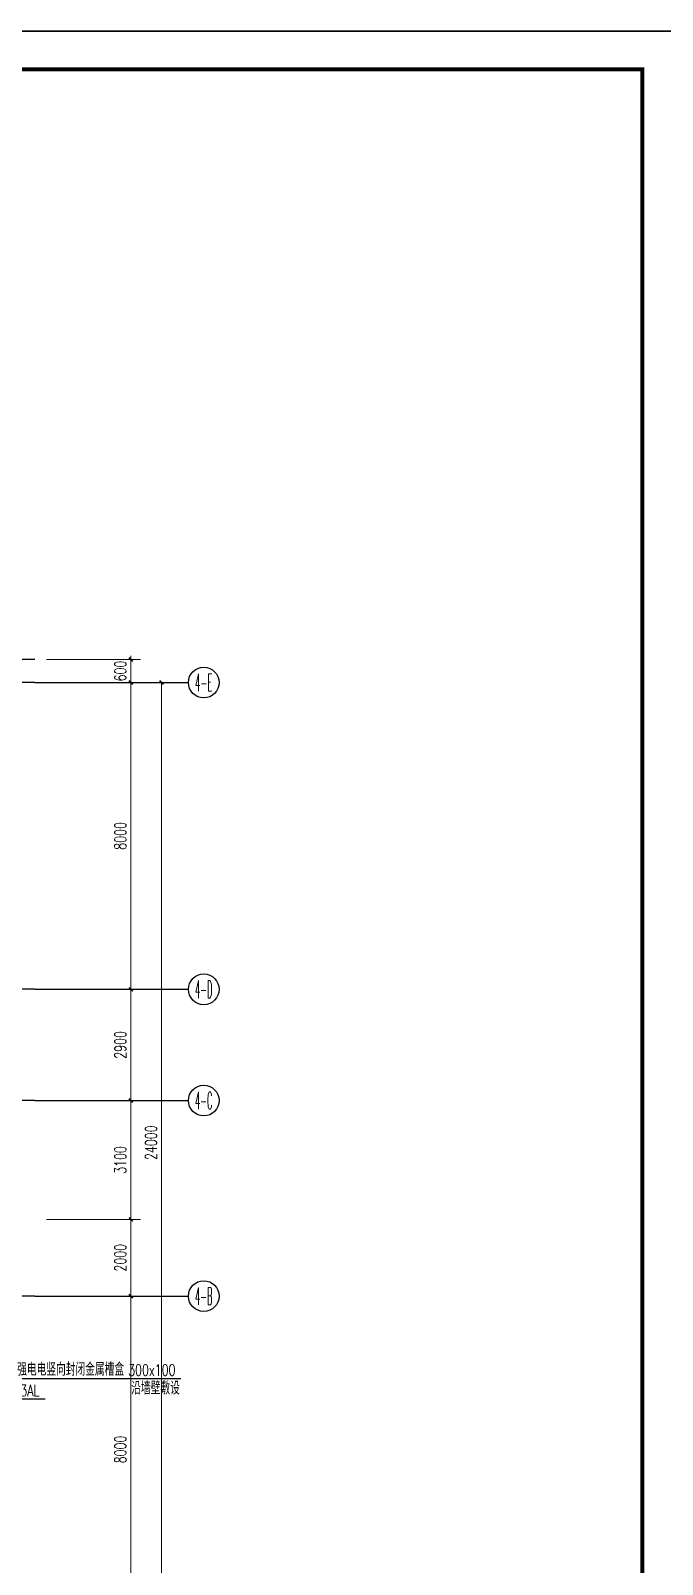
# Model space of a CAD drawing. Extents: x -124594 to 516503, y -3148 to 203159.
# Drawn here: x 232647 to 249110, y 95797 to 135789 of the extents above; entities that cross this region are included whole.
import ezdxf
from ezdxf.enums import TextEntityAlignment as Align

# ---------------------------------------------------------------- set-up
doc = ezdxf.new("R2010")
doc.units = 0
doc.header["$LTSCALE"] = 1000
doc.header["$MEASUREMENT"] = 0
doc.linetypes.add('DOTE', pattern=[2.42, 2, -0.2, 0.02, -0.2])
for name, color, linetype in [('AXIS', 3, 'Continuous'), ('AXIS_TEXT', 7, 'Continuous'), ('DIM-箱柜', 3, 'Continuous'), ('J-AXIS-轴线', 1, 'DOTE'), ('PUB_TITLE', 4, 'Continuous'), ('TEL_LEAD', 3, 'Continuous'), ('TWT_TITLE', 7, 'Continuous'), ('图签目录', 255, 'Continuous'), ('打印框线', 7, 'Continuous'), ('标准打印框线2025-06-19-05-44', 7, 'Continuous')]:
    doc.layers.add(name, color=color, linetype=linetype)
doc.layers.add('建筑底图', color=8, linetype='Continuous', lineweight=5)
doc.styles.add('_TCH_AXIS', font='COMPLEX', dxfattribs={"bigfont": 'GBCBIG'})
doc.styles.add('_TCH_DIM', font='SIMPLEX', dxfattribs={"bigfont": 'GBCBIG'})
doc.styles.add('_TCH_DIM_T3', font='SIMPLEX', dxfattribs={"width": 0.705882, "bigfont": 'GBCBIG'})
doc.styles.add('COMPLEX', font='COMPLEX')
doc.styles.get("Standard").update_dxf_attribs({"font": 'gbenor.shx', "bigfont": 'gbcbig.shx'})
doc.styles.add('宋体', font='宋体.ttf')
doc.dimstyles.new('_TCH_ARCH&&100', dxfattribs={"dimtxt": 297.5, "dimasz": 100, "dimexe": 250, "dimexo": 300, "dimgap": 126.25, "dimtad": 1, "dimdec": 0, "dimzin": 0, "dimdsep": 46, "dimtxsty": '_TCH_DIM_T3', "dimblk": 'ARCHTICK', "dimcen": 0.09, "dimclrt": 7, "dimazin": 2, "dimtfac": 1, "dimtdec": 0, "dimtix": 1, "dimtmove": 2, "dimatfit": 3, "dimfxl": 1, "dimtolj": 1, "dimtzin": 0, "dimarcsym": 0})

# ---------------------------------------------------------------- blocks, each defined once
blk = doc.blocks.new('_ArchTick')
at = {"color": 0, "linetype": 'ByBlock', "const_width": 0.4}
blk.add_lwpolyline([(-0.5, -0.5), (0.5, 0.5)], dxfattribs=at)
blk = doc.blocks.new('*D200')
at = {"layer": 'AXIS', "color": 0, "lineweight": -2, "transparency": 16777216}
for p, q in [((233058, 118791), (236308, 118791)), ((236058, 94791), (236058, 118791)), ((233058, 94791), (236308, 94791))]:
    blk.add_line(p, q, dxfattribs=at)
at = {"layer": 'Defpoints', "color": 0, "transparency": 16777216}
for p in [(232758, 118791), (236058, 118791), (232758, 94791)]:
    blk.add_point(p, dxfattribs=at)
at = {"layer": 'AXIS', "color": 0, "lineweight": -2, "transparency": 16777216, "xscale": 100, "yscale": 100, "zscale": 100}
for p, rotation in [((236058, 118791), 90), ((236058, 94791), 270)]:
    blk.add_blockref('_ArchTick', p, dxfattribs=dict(at, rotation=rotation))
at = {"layer": 'AXIS', "color": 7, "transparency": 16777216, "insert": (235783, 106791), "char_height": 297.5, "attachment_point": 5, "rotation": 90, "style": '_TCH_DIM_T3'}
blk.add_mtext('\\A1;24000', dxfattribs=at)
blk = doc.blocks.new('*D202')
at = {"layer": 'AXIS', "color": 0, "lineweight": -2, "transparency": 16777216}
for p, q in [((233058, 102791), (235508, 102791)), ((235258, 94791), (235258, 102791)), ((233058, 94791), (235508, 94791))]:
    blk.add_line(p, q, dxfattribs=at)
at = {"layer": 'Defpoints', "color": 0, "transparency": 16777216}
for p in [(232758, 102791), (235258, 102791), (232758, 94791)]:
    blk.add_point(p, dxfattribs=at)
at = {"layer": 'AXIS', "color": 0, "lineweight": -2, "transparency": 16777216, "xscale": 100, "yscale": 100, "zscale": 100}
for p, rotation in [((235258, 102791), 90), ((235258, 94791), 270)]:
    blk.add_blockref('_ArchTick', p, dxfattribs=dict(at, rotation=rotation))
at = {"layer": 'AXIS', "color": 7, "transparency": 16777216, "insert": (234983, 98791), "char_height": 297.5, "attachment_point": 5, "rotation": 90, "style": '_TCH_DIM_T3'}
blk.add_mtext('\\A1;8000', dxfattribs=at)
blk = doc.blocks.new('*D203')
at = {"layer": 'AXIS', "color": 0, "lineweight": -2, "transparency": 16777216}
for p, q in [((233058, 104791), (235508, 104791)), ((235258, 102791), (235258, 104791)), ((233058, 102791), (235508, 102791))]:
    blk.add_line(p, q, dxfattribs=at)
at = {"layer": 'Defpoints', "color": 0, "transparency": 16777216}
for p in [(232758, 104791), (235258, 104791), (232758, 102791)]:
    blk.add_point(p, dxfattribs=at)
at = {"layer": 'AXIS', "color": 0, "lineweight": -2, "transparency": 16777216, "xscale": 100, "yscale": 100, "zscale": 100}
for p, rotation in [((235258, 104791), 90), ((235258, 102791), 270)]:
    blk.add_blockref('_ArchTick', p, dxfattribs=dict(at, rotation=rotation))
at = {"layer": 'AXIS', "color": 7, "transparency": 16777216, "insert": (234983, 103791), "char_height": 297.5, "attachment_point": 5, "rotation": 90, "style": '_TCH_DIM_T3'}
blk.add_mtext('\\A1;2000', dxfattribs=at)
blk = doc.blocks.new('*D204')
at = {"layer": 'AXIS', "color": 0, "lineweight": -2, "transparency": 16777216}
for p, q in [((233058, 107891), (235508, 107891)), ((235258, 104791), (235258, 107891)), ((233058, 104791), (235508, 104791))]:
    blk.add_line(p, q, dxfattribs=at)
at = {"layer": 'Defpoints', "color": 0, "transparency": 16777216}
for p in [(232758, 107891), (235258, 107891), (232758, 104791)]:
    blk.add_point(p, dxfattribs=at)
at = {"layer": 'AXIS', "color": 0, "lineweight": -2, "transparency": 16777216, "xscale": 100, "yscale": 100, "zscale": 100}
for p, rotation in [((235258, 107891), 90), ((235258, 104791), 270)]:
    blk.add_blockref('_ArchTick', p, dxfattribs=dict(at, rotation=rotation))
at = {"layer": 'AXIS', "color": 7, "transparency": 16777216, "insert": (234983, 106341), "char_height": 297.5, "attachment_point": 5, "rotation": 90, "style": '_TCH_DIM_T3'}
blk.add_mtext('\\A1;3100', dxfattribs=at)
blk = doc.blocks.new('*D205')
at = {"layer": 'AXIS', "color": 0, "lineweight": -2, "transparency": 16777216}
for p, q in [((233058, 110791), (235508, 110791)), ((235258, 107891), (235258, 110791)), ((233058, 107891), (235508, 107891))]:
    blk.add_line(p, q, dxfattribs=at)
at = {"layer": 'Defpoints', "color": 0, "transparency": 16777216}
for p in [(232758, 110791), (235258, 110791), (232758, 107891)]:
    blk.add_point(p, dxfattribs=at)
at = {"layer": 'AXIS', "color": 0, "lineweight": -2, "transparency": 16777216, "xscale": 100, "yscale": 100, "zscale": 100}
for p, rotation in [((235258, 110791), 90), ((235258, 107891), 270)]:
    blk.add_blockref('_ArchTick', p, dxfattribs=dict(at, rotation=rotation))
at = {"layer": 'AXIS', "color": 7, "transparency": 16777216, "insert": (234983, 109341), "char_height": 297.5, "attachment_point": 5, "rotation": 90, "style": '_TCH_DIM_T3'}
blk.add_mtext('\\A1;2900', dxfattribs=at)
blk = doc.blocks.new('*D206')
at = {"layer": 'AXIS', "color": 0, "lineweight": -2, "transparency": 16777216}
for p, q in [((233058, 118791), (235508, 118791)), ((235258, 110791), (235258, 118791)), ((233058, 110791), (235508, 110791))]:
    blk.add_line(p, q, dxfattribs=at)
at = {"layer": 'Defpoints', "color": 0, "transparency": 16777216}
for p in [(232758, 118791), (235258, 118791), (232758, 110791)]:
    blk.add_point(p, dxfattribs=at)
at = {"layer": 'AXIS', "color": 0, "lineweight": -2, "transparency": 16777216, "xscale": 100, "yscale": 100, "zscale": 100}
for p, rotation in [((235258, 118791), 90), ((235258, 110791), 270)]:
    blk.add_blockref('_ArchTick', p, dxfattribs=dict(at, rotation=rotation))
at = {"layer": 'AXIS', "color": 7, "transparency": 16777216, "insert": (234983, 114791), "char_height": 297.5, "attachment_point": 5, "rotation": 90, "style": '_TCH_DIM_T3'}
blk.add_mtext('\\A1;8000', dxfattribs=at)
blk = doc.blocks.new('*D207')
at = {"layer": 'AXIS', "color": 0, "lineweight": -2, "transparency": 16777216}
for p, q in [((233058, 119391), (235508, 119391)), ((235258, 119391), (235258, 119491)), ((235258, 118791), (235258, 119391)), ((233058, 118791), (235508, 118791)), ((235258, 118791), (235258, 118691))]:
    blk.add_line(p, q, dxfattribs=at)
at = {"layer": 'Defpoints', "color": 0, "transparency": 16777216}
for p in [(232758, 119391), (235258, 119391), (232758, 118791)]:
    blk.add_point(p, dxfattribs=at)
at = {"layer": 'AXIS', "color": 0, "lineweight": -2, "transparency": 16777216, "xscale": 100, "yscale": 100, "zscale": 100}
for p, rotation in [((235258, 119391), 270), ((235258, 118791), 90)]:
    blk.add_blockref('_ArchTick', p, dxfattribs=dict(at, rotation=rotation))
at = {"layer": 'AXIS', "color": 7, "transparency": 16777216, "insert": (234983, 119091), "char_height": 297.5, "attachment_point": 5, "rotation": 90, "style": '_TCH_DIM_T3'}
blk.add_mtext('\\A1;600', dxfattribs=at)
blk = doc.blocks.new('_AXISO')
blk.add_circle((0, 0), 0.5)
at = {"layer": 'AXIS_TEXT', "style": 'COMPLEX', "width": 1.041667}
blk.add_attdef('A', text='', height=0.56, dxfattribs=at).set_placement((-0.25, -0.28), (0.25, -0.28), align=Align.FIT)
blk = doc.blocks.new('ztwj06_202506190545')
at = {"layer": 'TWT_TITLE', "const_width": 80}
blk.add_lwpolyline([(83100, 1000), (83100, 58400)], dxfattribs=at)
at = {"layer": '图签目录', "lineweight": 30, "width": 0.8, "flags": 104}
for tag, p in [('建设单位', (59500, 2466)), ('工程名称', (67500, 2492)), ('图纸名称', (75500, 2500))]:
    blk.add_attdef(tag, text='', height=300, dxfattribs=at).set_placement(p, align=Align.MIDDLE_CENTER)
at = {"layer": '图签目录', "style": '宋体', "width": 0.8}
for tag, p in [('图纸编号', (81808, 2513)), ('图纸时间', (73625, 1528)), ('设计号', (77500, 1500))]:
    blk.add_attdef(tag, text='', height=300, dxfattribs=at).set_placement(p, align=Align.MIDDLE)
for tag, p in [('65', (79497, 1364)), ('3', (81797, 1347))]:
    blk.add_attdef(tag, text='', height=300, dxfattribs=at).set_placement(p, align=Align.CENTER)
blk = doc.blocks.new('GWEEDA')
at = {"layer": 'AXIS', "color": 8}
for p, q in [((232758.3, 118790.8), (236758.3, 118790.8)), ((232758.3, 110790.8), (236758.3, 110790.8)), ((232758.3, 107890.8), (236758.3, 107890.8)), ((232758.3, 102790.8), (236758.3, 102790.8))]:
    blk.add_line(p, q, dxfattribs=at)
at = {"layer": 'J-AXIS-轴线', "color": 8}
for p, q in [((232758.3, 119390.8), (184258.3, 119390.8)), ((232758.3, 118790.8), (184258.3, 118790.8)), ((232758.3, 110790.8), (184258.3, 110790.8)), ((232758.3, 107890.8), (227758.3, 107890.8)), ((232758.3, 102790.8), (184258.3, 102790.8))]:
    blk.add_line(p, q, dxfattribs=at)
at = {"layer": 'AXIS', "color": 8}
ref = blk.add_blockref('_AXISO', (237158.3, 118790.8), dxfattribs=dict(at, xscale=800, yscale=800, zscale=800))
ref.add_attrib('A', '4-E', dxfattribs={"layer": 'AXIS_TEXT', "color": 8, "height": 452.55, "style": '_TCH_AXIS', "width": 0.333333}).set_placement((236932.1, 118564.5), (237384.6, 118564.5), align=Align.FIT)
ref = blk.add_blockref('_AXISO', (237158.3, 110790.8), dxfattribs=dict(at, xscale=800, yscale=800, zscale=800))
ref.add_attrib('A', '4-D', dxfattribs={"layer": 'AXIS_TEXT', "color": 8, "height": 452.55, "style": '_TCH_AXIS', "width": 0.328125}).set_placement((236932.1, 110564.5), (237384.6, 110564.5), align=Align.FIT)
ref = blk.add_blockref('_AXISO', (237158.3, 107890.8), dxfattribs=dict(at, xscale=800, yscale=800, zscale=800))
ref.add_attrib('A', '4-C', dxfattribs={"layer": 'AXIS_TEXT', "color": 8, "height": 452.55, "style": '_TCH_AXIS', "width": 0.33871}).set_placement((236932.1, 107664.5), (237384.6, 107664.5), align=Align.FIT)
ref = blk.add_blockref('_AXISO', (237158.3, 102790.8), dxfattribs=dict(at, xscale=800, yscale=800, zscale=800))
ref.add_attrib('A', '4-B', dxfattribs={"layer": 'AXIS_TEXT', "color": 8, "height": 452.55, "style": '_TCH_AXIS', "width": 0.328125}).set_placement((236932.1, 102564.5), (237384.6, 102564.5), align=Align.FIT)
for p1, p2, distance, picture, middle in [((232758.3, 118790.8), (232758.3, 119390.8), -2500, '*D207', (234983.3, 119090.8)), ((232758.3, 94790.8), (232758.3, 118790.8), -3300, '*D200', (235783.3, 106790.8)), ((232758.3, 110790.8), (232758.3, 118790.8), -2500, '*D206', (234983.3, 114790.8)), ((232758.3, 107890.8), (232758.3, 110790.8), -2500, '*D205', (234983.3, 109340.8)), ((232758.3, 104790.8), (232758.3, 107890.8), -2500, '*D204', (234983.3, 106340.8)), ((232758.3, 102790.8), (232758.3, 104790.8), -2500, '*D203', (234983.3, 103790.8)), ((232758.3, 94790.8), (232758.3, 102790.8), -2500, '*D202', (234983.3, 98790.8))]:
    dim = blk.add_aligned_dim(p1=p1, p2=p2, distance=distance, dimstyle='_TCH_ARCH&&100', dxfattribs=at)
    dim.commit()
    dim.dimension.update_dxf_attribs({"geometry": picture, "text_midpoint": middle})

msp = doc.modelspace()

# ---------------------------------------------------------------- linework, layer by layer
at = {"layer": 'DIM-箱柜'}
msp.add_line((232163, 100109), (233024, 100109), dxfattribs=at)
at = {"layer": 'PUB_TITLE'}
msp.add_lwpolyline([(165490, 76379), (249590, 76379), (249590, 135779), (165490, 135779)], close=True, dxfattribs=at)
at = {"layer": 'PUB_TITLE', "const_width": 100}
msp.add_lwpolyline([(167990, 77379), (248590, 77379), (248590, 134779), (167990, 134779)], close=True, dxfattribs=at)
at = {"layer": 'TEL_LEAD'}
msp.add_line((232249, 100644), (236564, 100644), dxfattribs=at)
at = {"layer": '打印框线'}
msp.add_lwpolyline([(165490, 76379), (165490, 135779), (249590, 135779), (249590, 76379)], close=True, dxfattribs=at)
at = {"layer": '标准打印框线2025-06-19-05-44', "const_width": 20}
msp.add_lwpolyline([(165490, 76379), (249590, 76379), (249590, 135779), (165490, 135779)], close=True, dxfattribs=at)

# ---------------------------------------------------------------- block references
at = {"layer": '建筑底图'}
msp.add_blockref('GWEEDA', (0, 0), dxfattribs=at)
at = {"layer": '打印框线'}
msp.add_blockref('ztwj06_202506190545', (165490, 76379), dxfattribs=at)

# ---------------------------------------------------------------- texts
at = {"layer": 'DIM-箱柜', "color": 7, "style": '_TCH_DIM', "width": 0.705882}
msp.add_text('3AL', height=297.5, dxfattribs=at).set_placement((232379, 100179))
at = {"layer": 'TEL_LEAD', "color": 7, "style": '_TCH_DIM'}
for s, height, p in [('强电电竖向封闭金属槽盒', 337.59, (232296, 100714)), ('沿墙壁敷设', 337.6, (235268, 100224))]:
    msp.add_text(s, height=height, dxfattribs=at).set_placement(p)
at = {"layer": 'TEL_LEAD', "color": 7, "style": '_TCH_DIM', "width": 0.705882}
msp.add_text('300x100', height=297.5, dxfattribs=at).set_placement((235189, 100714))

doc.saveas('drawing.dxf')
